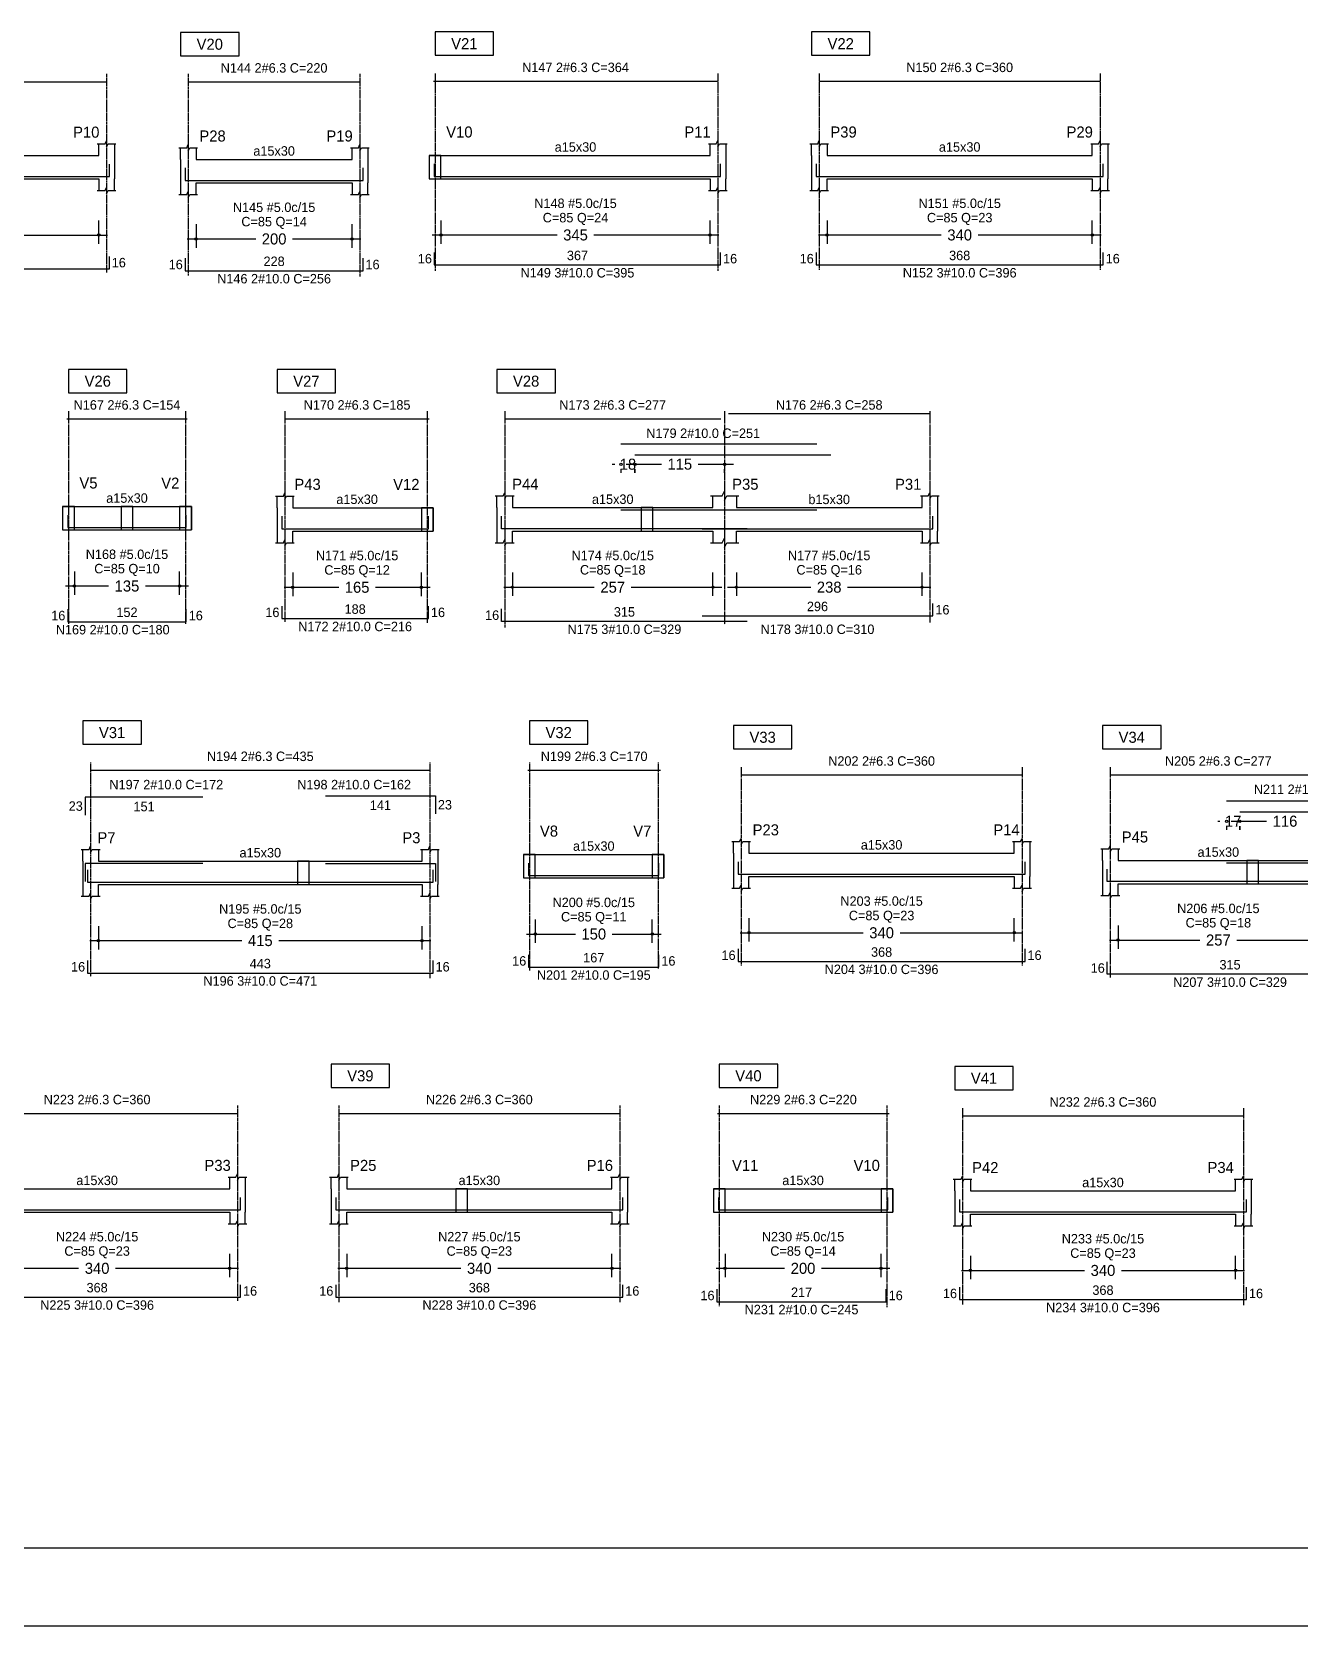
# Model space of a CAD drawing. Extents: x -8959 to 10104, y 7473 to 11928.
# Drawn here: x -7021 to -5395, y 7473 to 9518 of the extents above; entities that cross this region are included whole.
import ezdxf
from ezdxf.enums import TextEntityAlignment as Align

# ---------------------------------------------------------------- set-up
doc = ezdxf.new("R2010")
doc.units = 0
doc.header["$LTSCALE"] = 10
doc.header["$MEASUREMENT"] = 0
doc.linetypes.add('LT0', pattern=[0])
doc.linetypes.add('LT3', pattern=[0.264, 0.12, -0.048, 0.048, -0.048])
for name, color, linetype in [('COT-T', 1, 'LT0'), ('FER-L', 7, 'LT0'), ('FER-T', 2, 'LT0'), ('VIG-L', 7, 'LT0'), ('VIG-T', 8, 'LT0')]:
    doc.layers.add(name, color=color, linetype=linetype)

msp = doc.modelspace()

# ---------------------------------------------------------------- linework, layer by layer
at = {"layer": 'COT-T', "linetype": 'LT3'}
for p, q in [((-6925.5, 9463.9), (-6925.5, 9209.1)), ((-6820.8, 9463.9), (-6820.8, 9205.3)), ((-6600.8, 9463.9), (-6600.8, 9204.1)), ((-6504.4, 9464.6), (-6504.4, 9211.4)), ((-6141.9, 9464.6), (-6141.9, 9211.4)), ((-6011.9, 9464.6), (-6011.9, 9212.6)), ((-5651.9, 9464.6), (-5651.9, 9212.6)), ((-6974.4, 9031.7), (-6974.4, 8758.8)), ((-6824.4, 9031.7), (-6824.4, 8758.8)), ((-6696.9, 9031.7), (-6696.9, 8761.1)), ((-6514.4, 9031.7), (-6514.4, 8760)), ((-6415.2, 9031.7), (-6415.2, 8753.9)), ((-6133.2, 9031.7), (-6133.2, 8757.9)), ((-5870.2, 9031.7), (-5870.2, 8760.6)), ((-6946, 8581.1), (-6946, 8306.5)), ((-6511, 8581.1), (-6511, 8304.4)), ((-6383.5, 8581.1), (-6383.5, 8314.4)), ((-6218.5, 8581.1), (-6218.5, 8316.9)), ((-6112, 8575.1), (-6112, 8320.5)), ((-5752, 8575.1), (-5752, 8320.5)), ((-5638.8, 8575.1), (-5638.8, 8305.3)), ((-6757.7, 8140.9), (-6757.7, 7890.3)), ((-6627.7, 8140.9), (-6627.7, 7889)), ((-6267.7, 8140.9), (-6267.7, 7889)), ((-6140.2, 8140.9), (-6140.2, 7883.8)), ((-5925.2, 8140.9), (-5925.2, 7882.5)), ((-5828.2, 8137.8), (-5828.2, 7886.1)), ((-5468.2, 8137.8), (-5468.2, 7884.6))]:
    msp.add_line(p, q, dxfattribs=at)
at = {"layer": 'COT-T', "linetype": 'LT0'}
for p, q in [((-6935.5, 9246.1), (-6935.5, 9276.1)), ((-6810.8, 9271.1), (-6810.8, 9241.1)), ((-6610.8, 9241.1), (-6610.8, 9271.1)), ((-6496.9, 9276.2), (-6496.9, 9246.2)), ((-6151.9, 9246.2), (-6151.9, 9276.2)), ((-6001.9, 9276.2), (-6001.9, 9246.2)), ((-5661.9, 9246.2), (-5661.9, 9276.2)), ((-7084.4, 9257.3), (-6924.3, 9257.3)), ((-6822.1, 9252.4), (-6734.4, 9252.4)), ((-6687.2, 9252.4), (-6599.5, 9252.4)), ((-6508.1, 9257.5), (-6348, 9257.5)), ((-6300.7, 9257.5), (-6140.6, 9257.5)), ((-6013.1, 9257.5), (-5855.5, 9257.5)), ((-5808.2, 9257.5), (-5650.6, 9257.5)), ((-6277.4, 8963.5), (-6274.1, 8963.5)), ((-6266.2, 8957.3), (-6266.2, 8952.3)), ((-6259.4, 8963.5), (-6214.3, 8963.5)), ((-6248.2, 8952.3), (-6248.2, 8957.3)), ((-6248.2, 8957.3), (-6248.2, 8952.3)), ((-6240.3, 8963.5), (-6236.9, 8963.5)), ((-6167.1, 8963.5), (-6121.9, 8963.5)), ((-6133.2, 8952.3), (-6133.2, 8957.3)), ((-6966.9, 8826.1), (-6966.9, 8796.1)), ((-6831.9, 8796.1), (-6831.9, 8826.1)), ((-6686.9, 8824.4), (-6686.9, 8794.4)), ((-6521.9, 8794.4), (-6521.9, 8824.4)), ((-6405.2, 8824.6), (-6405.2, 8794.6)), ((-6148.2, 8794.6), (-6148.2, 8824.6)), ((-6118.2, 8824.6), (-6118.2, 8794.6)), ((-5880.2, 8794.6), (-5880.2, 8824.6)), ((-6978.1, 8807.3), (-6923, 8807.3)), ((-6875.8, 8807.3), (-6820.6, 8807.3)), ((-6698.1, 8805.7), (-6628, 8805.7)), ((-6580.8, 8805.7), (-6510.6, 8805.7)), ((-6416.4, 8805.8), (-6300.3, 8805.8)), ((-6253.1, 8805.8), (-6136.9, 8805.8)), ((-6129.4, 8805.8), (-6022.8, 8805.8)), ((-5975.6, 8805.8), (-5868.9, 8805.8)), ((-5501, 8505.7), (-5498.2, 8505.7)), ((-5484, 8505.7), (-5438.4, 8505.7)), ((-5464.4, 8505.7), (-5461.5, 8505.7)), ((-5489.8, 8499.5), (-5489.8, 8494.5)), ((-5472.8, 8494.5), (-5472.8, 8499.5)), ((-5472.8, 8499.5), (-5472.8, 8494.5)), ((-6936, 8371.2), (-6936, 8341.2)), ((-6521, 8341.2), (-6521, 8371.2)), ((-6376, 8379.7), (-6376, 8349.7)), ((-6226, 8349.7), (-6226, 8379.7)), ((-6113.3, 8362.6), (-5955.7, 8362.6)), ((-6102, 8381.4), (-6102, 8351.4)), ((-5908.4, 8362.6), (-5750.8, 8362.6)), ((-5762, 8351.4), (-5762, 8381.4)), ((-5628.8, 8372), (-5628.8, 8342)), ((-6947.2, 8352.5), (-6752.1, 8352.5)), ((-6704.8, 8352.5), (-6509.7, 8352.5)), ((-6387.2, 8361), (-6324.6, 8361)), ((-6277.3, 8361), (-6214.7, 8361)), ((-5640, 8353.3), (-5523.9, 8353.3)), ((-5476.7, 8353.3), (-5360.5, 8353.3)), ((-6767.7, 7921), (-6767.7, 7951)), ((-6617.7, 7951), (-6617.7, 7921)), ((-6277.7, 7921), (-6277.7, 7951)), ((-6132.7, 7951), (-6132.7, 7921)), ((-5932.7, 7921), (-5932.7, 7951)), ((-5818.2, 7948.3), (-5818.2, 7918.3)), ((-5478.2, 7918.3), (-5478.2, 7948.3)), ((-7119, 7932.3), (-6961.4, 7932.3)), ((-6914.1, 7932.3), (-6756.5, 7932.3)), ((-6629, 7932.3), (-6471.4, 7932.3)), ((-6424.1, 7932.3), (-6266.5, 7932.3)), ((-6144, 7932.3), (-6056.4, 7932.3)), ((-6009.1, 7932.3), (-5921.5, 7932.3)), ((-5829.4, 7929.6), (-5671.8, 7929.6)), ((-5624.6, 7929.6), (-5466.9, 7929.6))]:
    msp.add_line(p, q, dxfattribs=at)
at = {"layer": 'COT-T'}
for centre in [(-6935.5, 9257.3), (-6810.8, 9252.4), (-6610.8, 9252.4), (-6496.9, 9257.5), (-6151.9, 9257.5), (-6001.9, 9257.5), (-5661.9, 9257.5), (-6266.2, 8963.5), (-6248.2, 8963.5), (-6248.2, 8963.5), (-6133.2, 8963.5), (-6966.9, 8807.3), (-6831.9, 8807.3), (-6686.9, 8805.7), (-6521.9, 8805.7), (-6405.2, 8805.8), (-6148.2, 8805.8), (-6118.2, 8805.8), (-5880.2, 8805.8), (-5489.8, 8505.7), (-5472.8, 8505.7), (-5472.8, 8505.7), (-6376, 8361), (-6226, 8361), (-6102, 8362.6), (-5762, 8362.6), (-6936, 8352.5), (-6521, 8352.5), (-5628.8, 8353.3), (-6767.7, 7932.3), (-6617.7, 7932.3), (-6277.7, 7932.3), (-6132.7, 7932.3), (-5932.7, 7932.3), (-5818.2, 7929.6), (-5478.2, 7929.6)]:
    msp.add_circle(centre, 1.5, dxfattribs=at)
at = {"layer": 'FER-T', "linetype": 'LT0'}
for p, q in [((-7290, 9453.9), (-6926, 9453.9)), ((-6820.8, 9453.9), (-6600.8, 9453.9)), ((-6506.4, 9454.6), (-6142.4, 9454.6)), ((-6011.9, 9454.6), (-5651.9, 9454.6)), ((-6922, 9332.3), (-6922, 9348.3)), ((-6824.8, 9343.4), (-6824.8, 9327.4)), ((-6596.8, 9327.4), (-6596.8, 9343.4)), ((-6505.4, 9348.5), (-6505.4, 9332.5)), ((-6138.4, 9332.5), (-6138.4, 9348.5)), ((-6015.9, 9348.5), (-6015.9, 9332.5)), ((-5647.9, 9332.5), (-5647.9, 9348.5)), ((-7289, 9332.3), (-6922, 9332.3)), ((-6824.8, 9327.4), (-6596.8, 9327.4)), ((-6505.4, 9332.5), (-6138.4, 9332.5)), ((-6015.9, 9332.5), (-5647.9, 9332.5)), ((-6922, 9214), (-6922, 9230)), ((-6824.8, 9227.6), (-6824.8, 9211.6)), ((-6596.8, 9211.6), (-6596.8, 9227.6)), ((-6505.4, 9235.1), (-6505.4, 9219.1)), ((-6138.4, 9219.1), (-6138.4, 9235.1)), ((-6015.9, 9235.1), (-6015.9, 9219.1)), ((-5647.9, 9219.1), (-5647.9, 9235.1)), ((-7289, 9214), (-6922, 9214)), ((-6824.8, 9211.6), (-6596.8, 9211.6)), ((-6505.4, 9219.1), (-6138.4, 9219.1)), ((-6015.9, 9219.1), (-5647.9, 9219.1)), ((-6976.4, 9021.7), (-6822.4, 9021.7)), ((-6696.9, 9021.7), (-6511.9, 9021.7)), ((-6415.2, 9021.7), (-6138.2, 9021.7)), ((-6128.2, 9028.7), (-5870.2, 9028.7)), ((-6266.2, 8989.5), (-6015.2, 8989.5)), ((-6248.2, 8975.5), (-5997.2, 8975.5)), ((-6975.4, 8898.3), (-6975.4, 8882.3)), ((-6823.4, 8882.3), (-6823.4, 8898.3)), ((-6700.9, 8896.7), (-6700.9, 8880.7)), ((-6512.9, 8880.7), (-6512.9, 8896.7)), ((-6419.2, 8880.8), (-6419.2, 8896.8)), ((-6266.2, 8904.8), (-6015.2, 8904.8)), ((-5866.2, 8880.8), (-5866.2, 8896.8)), ((-6975.4, 8882.3), (-6823.4, 8882.3)), ((-6700.9, 8880.7), (-6512.9, 8880.7)), ((-6104.2, 8880.8), (-6419.2, 8880.8)), ((-6162.2, 8880.8), (-5866.2, 8880.8)), ((-6975.4, 8777.4), (-6975.4, 8761.4)), ((-6823.4, 8761.4), (-6823.4, 8777.4)), ((-6700.9, 8781.5), (-6700.9, 8765.5)), ((-6512.9, 8765.5), (-6512.9, 8781.5)), ((-6419.2, 8761.9), (-6419.2, 8777.9)), ((-5866.2, 8768.9), (-5866.2, 8784.9)), ((-6975.4, 8761.4), (-6823.4, 8761.4)), ((-6700.9, 8765.5), (-6512.9, 8765.5)), ((-6104.2, 8761.9), (-6419.2, 8761.9)), ((-6162.2, 8768.9), (-5866.2, 8768.9)), ((-6946, 8571.1), (-6511, 8571.1)), ((-6385.5, 8571.1), (-6215.5, 8571.1)), ((-6112, 8565.1), (-5752, 8565.1)), ((-5638.8, 8565.1), (-5361.8, 8565.1)), ((-6802, 8536.6), (-6953, 8536.6)), ((-6953, 8536.6), (-6953, 8513.6)), ((-6645, 8538.3), (-6504, 8538.3)), ((-6504, 8538.3), (-6504, 8515.3)), ((-5489.8, 8531.7), (-5237.8, 8531.7)), ((-5472.8, 8517.7), (-5220.8, 8517.7)), ((-6802, 8451.5), (-6953, 8451.5)), ((-6953, 8451.5), (-6953, 8428.5)), ((-6645, 8451.5), (-6504, 8451.5)), ((-6504, 8451.5), (-6504, 8428.5)), ((-6384.5, 8452), (-6384.5, 8436)), ((-6217.5, 8436), (-6217.5, 8452)), ((-6116, 8453.6), (-6116, 8437.6)), ((-5748, 8437.6), (-5748, 8453.6)), ((-5642.8, 8428.3), (-5642.8, 8444.3)), ((-5489.8, 8452.3), (-5237.8, 8452.3)), ((-6950, 8443.5), (-6950, 8427.5)), ((-6950, 8427.5), (-6507, 8427.5)), ((-6507, 8427.5), (-6507, 8443.5)), ((-6384.5, 8436), (-6217.5, 8436)), ((-6116, 8437.6), (-5748, 8437.6)), ((-5327.8, 8428.3), (-5642.8, 8428.3)), ((-6116, 8341.8), (-6116, 8325.8)), ((-5748, 8325.8), (-5748, 8341.8)), ((-6950, 8327), (-6950, 8311)), ((-6507, 8311), (-6507, 8327)), ((-6384.5, 8334.5), (-6384.5, 8318.5)), ((-6217.5, 8318.5), (-6217.5, 8334.5)), ((-6116, 8325.8), (-5748, 8325.8)), ((-5642.8, 8309.4), (-5642.8, 8325.4)), ((-6950, 8311), (-6507, 8311)), ((-6384.5, 8318.5), (-6217.5, 8318.5)), ((-5327.8, 8309.4), (-5642.8, 8309.4)), ((-7117.7, 8130.9), (-6757.7, 8130.9)), ((-6627.7, 8130.9), (-6267.7, 8130.9)), ((-6142.2, 8130.9), (-5922.2, 8130.9)), ((-5828.2, 8127.8), (-5468.2, 8127.8)), ((-6753.7, 8007.3), (-6753.7, 8023.3)), ((-6631.7, 8023.3), (-6631.7, 8007.3)), ((-6263.7, 8007.3), (-6263.7, 8023.3)), ((-6141.2, 8023.3), (-6141.2, 8007.3)), ((-5924.2, 8007.3), (-5924.2, 8023.3)), ((-5832.2, 8020.6), (-5832.2, 8004.6)), ((-5464.2, 8004.6), (-5464.2, 8020.6)), ((-7121.7, 8007.3), (-6753.7, 8007.3)), ((-6631.7, 8007.3), (-6263.7, 8007.3)), ((-6141.2, 8007.3), (-5924.2, 8007.3)), ((-5832.2, 8004.6), (-5464.2, 8004.6)), ((-7121.7, 7895.3), (-6753.7, 7895.3)), ((-6753.7, 7895.3), (-6753.7, 7911.3)), ((-6631.7, 7911.3), (-6631.7, 7895.3)), ((-6631.7, 7895.3), (-6263.7, 7895.3)), ((-6263.7, 7895.3), (-6263.7, 7911.3)), ((-6143.1, 7905.5), (-6143.1, 7889.5)), ((-5926.1, 7889.5), (-5926.1, 7905.5)), ((-5832.2, 7908.1), (-5832.2, 7892.1)), ((-5832.2, 7892.1), (-5464.2, 7892.1)), ((-5464.2, 7892.1), (-5464.2, 7908.1)), ((-6143.1, 7889.5), (-5926.1, 7889.5))]:
    msp.add_line(p, q, dxfattribs=at)
at = {"layer": 'VIG-T', "linetype": 'LT0'}
for p, q in [((-6755.8, 9517.1), (-6830.8, 9517.1)), ((-6830.8, 9517.1), (-6830.8, 9487.1)), ((-6755.8, 9487.1), (-6755.8, 9517.1)), ((-6429.4, 9517.9), (-6504.4, 9517.9)), ((-6504.4, 9517.9), (-6504.4, 9487.9)), ((-6429.4, 9487.9), (-6429.4, 9517.9)), ((-5946.9, 9517.9), (-6021.9, 9517.9)), ((-6021.9, 9517.9), (-6021.9, 9487.9)), ((-5946.9, 9487.9), (-5946.9, 9517.9)), ((-6830.8, 9487.1), (-6755.8, 9487.1)), ((-6504.4, 9487.9), (-6429.4, 9487.9)), ((-6021.9, 9487.9), (-5946.9, 9487.9)), ((-6937.5, 9374.3), (-6927.5, 9374.3)), ((-6935.5, 9359.3), (-6935.5, 9374.3)), ((-6927.5, 9374.3), (-6925.5, 9378.3)), ((-6925.5, 9378.3), (-6925.5, 9370.3)), ((-6925.5, 9370.3), (-6923.5, 9374.3)), ((-6923.5, 9374.3), (-6913.5, 9374.3)), ((-6915.5, 9374.3), (-6915.5, 9359.3)), ((-6832.8, 9369.4), (-6822.8, 9369.4)), ((-6830.8, 9354.4), (-6830.8, 9369.4)), ((-6822.8, 9369.4), (-6820.8, 9373.4)), ((-6820.8, 9373.4), (-6820.8, 9365.4)), ((-6820.8, 9365.4), (-6818.8, 9369.4)), ((-6818.8, 9369.4), (-6808.8, 9369.4)), ((-6810.8, 9369.4), (-6810.8, 9354.4)), ((-6612.8, 9369.4), (-6602.8, 9369.4)), ((-6610.8, 9354.4), (-6610.8, 9369.4)), ((-6602.8, 9369.4), (-6600.8, 9373.4)), ((-6600.8, 9373.4), (-6600.8, 9365.4)), ((-6600.8, 9365.4), (-6598.8, 9369.4)), ((-6598.8, 9369.4), (-6588.8, 9369.4)), ((-6590.8, 9369.4), (-6590.8, 9354.4)), ((-6153.9, 9374.5), (-6143.9, 9374.5)), ((-6151.9, 9359.5), (-6151.9, 9374.5)), ((-6143.9, 9374.5), (-6141.9, 9378.5)), ((-6141.9, 9378.5), (-6141.9, 9370.5)), ((-6141.9, 9370.5), (-6139.9, 9374.5)), ((-6139.9, 9374.5), (-6129.9, 9374.5)), ((-6131.9, 9374.5), (-6131.9, 9359.5)), ((-6023.9, 9374.5), (-6013.9, 9374.5)), ((-6021.9, 9359.5), (-6021.9, 9374.5)), ((-6013.9, 9374.5), (-6011.9, 9378.5)), ((-6011.9, 9378.5), (-6011.9, 9370.5)), ((-6011.9, 9370.5), (-6009.9, 9374.5)), ((-6009.9, 9374.5), (-5999.9, 9374.5)), ((-6001.9, 9374.5), (-6001.9, 9359.5)), ((-5663.9, 9374.5), (-5653.9, 9374.5)), ((-5661.9, 9359.5), (-5661.9, 9374.5)), ((-5653.9, 9374.5), (-5651.9, 9378.5)), ((-5651.9, 9378.5), (-5651.9, 9370.5)), ((-5651.9, 9370.5), (-5649.9, 9374.5)), ((-5649.9, 9374.5), (-5639.9, 9374.5)), ((-5641.9, 9374.5), (-5641.9, 9359.5)), ((-7280.5, 9359.3), (-6935.5, 9359.3)), ((-6915.5, 9359.3), (-6915.5, 9329.3)), ((-6830.8, 9354.4), (-6830.8, 9324.4)), ((-6810.8, 9354.4), (-6610.8, 9354.4)), ((-6590.8, 9354.4), (-6590.8, 9324.4)), ((-6511.9, 9359.5), (-6496.9, 9359.5)), ((-6511.9, 9359.5), (-6511.9, 9329.5)), ((-6496.9, 9359.5), (-6511.9, 9359.5)), ((-6511.9, 9359.5), (-6511.9, 9329.5)), ((-6496.9, 9359.5), (-6151.9, 9359.5)), ((-6496.9, 9329.5), (-6496.9, 9359.5)), ((-6131.9, 9359.5), (-6131.9, 9329.5)), ((-6021.9, 9359.5), (-6021.9, 9329.5)), ((-6001.9, 9359.5), (-5661.9, 9359.5)), ((-5641.9, 9359.5), (-5641.9, 9329.5)), ((-7280.5, 9329.3), (-6935.5, 9329.3)), ((-6935.5, 9329.3), (-6935.5, 9314.3)), ((-6915.5, 9314.3), (-6915.5, 9329.3)), ((-6830.8, 9324.4), (-6830.8, 9309.4)), ((-6810.8, 9324.4), (-6610.8, 9324.4)), ((-6810.8, 9309.4), (-6810.8, 9324.4)), ((-6610.8, 9324.4), (-6610.8, 9309.4)), ((-6590.8, 9309.4), (-6590.8, 9324.4)), ((-6511.9, 9329.5), (-6496.9, 9329.5)), ((-6511.9, 9329.5), (-6496.9, 9329.5)), ((-6496.9, 9329.5), (-6151.9, 9329.5)), ((-6151.9, 9329.5), (-6151.9, 9314.5)), ((-6131.9, 9314.5), (-6131.9, 9329.5)), ((-6021.9, 9329.5), (-6021.9, 9314.5)), ((-6001.9, 9329.5), (-5661.9, 9329.5)), ((-6001.9, 9314.5), (-6001.9, 9329.5)), ((-5661.9, 9329.5), (-5661.9, 9314.5)), ((-5641.9, 9314.5), (-5641.9, 9329.5)), ((-6937.5, 9314.3), (-6927.5, 9314.3)), ((-6927.5, 9314.3), (-6925.5, 9318.3)), ((-6925.5, 9318.3), (-6925.5, 9310.3)), ((-6925.5, 9310.3), (-6923.5, 9314.3)), ((-6923.5, 9314.3), (-6913.5, 9314.3)), ((-6832.8, 9309.4), (-6822.8, 9309.4)), ((-6822.8, 9309.4), (-6820.8, 9313.4)), ((-6820.8, 9313.4), (-6820.8, 9305.4)), ((-6820.8, 9305.4), (-6818.8, 9309.4)), ((-6818.8, 9309.4), (-6808.8, 9309.4)), ((-6612.8, 9309.4), (-6602.8, 9309.4)), ((-6602.8, 9309.4), (-6600.8, 9313.4)), ((-6600.8, 9313.4), (-6600.8, 9305.4)), ((-6600.8, 9305.4), (-6598.8, 9309.4)), ((-6598.8, 9309.4), (-6588.8, 9309.4)), ((-6153.9, 9314.5), (-6143.9, 9314.5)), ((-6143.9, 9314.5), (-6141.9, 9318.5)), ((-6141.9, 9318.5), (-6141.9, 9310.5)), ((-6141.9, 9310.5), (-6139.9, 9314.5)), ((-6139.9, 9314.5), (-6129.9, 9314.5)), ((-6023.9, 9314.5), (-6013.9, 9314.5)), ((-6013.9, 9314.5), (-6011.9, 9318.5)), ((-6011.9, 9318.5), (-6011.9, 9310.5)), ((-6011.9, 9310.5), (-6009.9, 9314.5)), ((-6009.9, 9314.5), (-5999.9, 9314.5)), ((-5663.9, 9314.5), (-5653.9, 9314.5)), ((-5653.9, 9314.5), (-5651.9, 9318.5)), ((-5651.9, 9318.5), (-5651.9, 9310.5)), ((-5651.9, 9310.5), (-5649.9, 9314.5)), ((-5649.9, 9314.5), (-5639.9, 9314.5)), ((-6899.4, 9085), (-6974.4, 9085)), ((-6974.4, 9085), (-6974.4, 9055)), ((-6899.4, 9055), (-6899.4, 9085)), ((-6631.9, 9085), (-6706.9, 9085)), ((-6706.9, 9085), (-6706.9, 9055)), ((-6631.9, 9055), (-6631.9, 9085)), ((-6350.2, 9085), (-6425.2, 9085)), ((-6425.2, 9085), (-6425.2, 9055)), ((-6350.2, 9055), (-6350.2, 9085)), ((-6974.4, 9055), (-6899.4, 9055)), ((-6706.9, 9055), (-6631.9, 9055)), ((-6425.2, 9055), (-6350.2, 9055)), ((-6708.9, 8922.7), (-6698.9, 8922.7)), ((-6706.9, 8907.7), (-6706.9, 8922.7)), ((-6698.9, 8922.7), (-6696.9, 8926.7)), ((-6696.9, 8926.7), (-6696.9, 8918.7)), ((-6696.9, 8918.7), (-6694.9, 8922.7)), ((-6694.9, 8922.7), (-6684.9, 8922.7)), ((-6686.9, 8922.7), (-6686.9, 8907.7)), ((-6427.2, 8922.8), (-6417.2, 8922.8)), ((-6425.2, 8907.8), (-6425.2, 8922.8)), ((-6417.2, 8922.8), (-6415.2, 8926.8)), ((-6415.2, 8926.8), (-6415.2, 8918.8)), ((-6415.2, 8918.8), (-6413.2, 8922.8)), ((-6413.2, 8922.8), (-6403.2, 8922.8)), ((-6405.2, 8922.8), (-6405.2, 8907.8)), ((-6151.2, 8922.8), (-6136.2, 8922.8)), ((-6148.2, 8907.8), (-6148.2, 8922.8)), ((-6136.2, 8922.8), (-6133.2, 8928.8)), ((-6133.2, 8928.8), (-6133.2, 8916.8)), ((-6133.2, 8916.8), (-6130.2, 8922.8)), ((-6130.2, 8922.8), (-6115.2, 8922.8)), ((-6118.2, 8922.8), (-6118.2, 8907.8)), ((-5882.2, 8922.8), (-5872.2, 8922.8)), ((-5880.2, 8907.8), (-5880.2, 8922.8)), ((-5872.2, 8922.8), (-5870.2, 8926.8)), ((-5870.2, 8926.8), (-5870.2, 8918.8)), ((-5870.2, 8918.8), (-5868.2, 8922.8)), ((-5868.2, 8922.8), (-5858.2, 8922.8)), ((-5860.2, 8922.8), (-5860.2, 8907.8)), ((-6981.9, 8909.3), (-6966.9, 8909.3)), ((-6981.9, 8909.3), (-6981.9, 8879.3)), ((-6966.9, 8909.3), (-6981.9, 8909.3)), ((-6981.9, 8909.3), (-6981.9, 8879.3)), ((-6966.9, 8909.3), (-6906.9, 8909.3)), ((-6966.9, 8879.3), (-6966.9, 8909.3)), ((-6906.9, 8909.3), (-6891.9, 8909.3)), ((-6891.9, 8909.3), (-6906.9, 8909.3)), ((-6906.9, 8909.3), (-6906.9, 8879.3)), ((-6891.9, 8909.3), (-6831.9, 8909.3)), ((-6891.9, 8879.3), (-6891.9, 8909.3)), ((-6831.9, 8909.3), (-6816.9, 8909.3)), ((-6816.9, 8909.3), (-6831.9, 8909.3)), ((-6831.9, 8909.3), (-6831.9, 8879.3)), ((-6816.9, 8909.3), (-6816.9, 8879.3)), ((-6816.9, 8879.3), (-6816.9, 8909.3)), ((-6706.9, 8907.7), (-6706.9, 8877.7)), ((-6686.9, 8907.7), (-6521.9, 8907.7)), ((-6521.9, 8907.7), (-6506.9, 8907.7)), ((-6506.9, 8907.7), (-6521.9, 8907.7)), ((-6521.9, 8907.7), (-6521.9, 8877.7)), ((-6506.9, 8907.7), (-6506.9, 8877.7)), ((-6506.9, 8877.7), (-6506.9, 8907.7)), ((-6425.2, 8907.8), (-6425.2, 8877.8)), ((-6405.2, 8907.8), (-6240.2, 8907.8)), ((-6240.2, 8907.8), (-6225.2, 8907.8)), ((-6225.2, 8907.8), (-6240.2, 8907.8)), ((-6240.2, 8907.8), (-6240.2, 8877.8)), ((-6225.2, 8907.8), (-6148.2, 8907.8)), ((-6225.2, 8877.8), (-6225.2, 8907.8)), ((-6118.2, 8907.8), (-5880.2, 8907.8)), ((-5860.2, 8907.8), (-5860.2, 8877.8)), ((-6981.9, 8879.3), (-6966.9, 8879.3)), ((-6981.9, 8879.3), (-6966.9, 8879.3)), ((-6966.9, 8879.3), (-6906.9, 8879.3)), ((-6906.9, 8879.3), (-6891.9, 8879.3)), ((-6906.9, 8879.3), (-6891.9, 8879.3)), ((-6891.9, 8879.3), (-6831.9, 8879.3)), ((-6831.9, 8879.3), (-6816.9, 8879.3)), ((-6831.9, 8879.3), (-6816.9, 8879.3)), ((-6706.9, 8877.7), (-6706.9, 8862.7)), ((-6686.9, 8877.7), (-6521.9, 8877.7)), ((-6686.9, 8862.7), (-6686.9, 8877.7)), ((-6521.9, 8877.7), (-6506.9, 8877.7)), ((-6521.9, 8877.7), (-6506.9, 8877.7)), ((-6425.2, 8877.8), (-6425.2, 8862.8)), ((-6405.2, 8877.8), (-6240.2, 8877.8)), ((-6405.2, 8862.8), (-6405.2, 8877.8)), ((-6240.2, 8877.8), (-6225.2, 8877.8)), ((-6240.2, 8877.8), (-6225.2, 8877.8)), ((-6225.2, 8877.8), (-6148.2, 8877.8)), ((-6148.2, 8877.8), (-6148.2, 8862.8)), ((-6118.2, 8877.8), (-5880.2, 8877.8)), ((-6118.2, 8862.8), (-6118.2, 8877.8)), ((-5880.2, 8877.8), (-5880.2, 8862.8)), ((-5860.2, 8862.8), (-5860.2, 8877.8)), ((-6708.9, 8862.7), (-6698.9, 8862.7)), ((-6698.9, 8862.7), (-6696.9, 8866.7)), ((-6696.9, 8866.7), (-6696.9, 8858.7)), ((-6696.9, 8858.7), (-6694.9, 8862.7)), ((-6694.9, 8862.7), (-6684.9, 8862.7)), ((-6427.2, 8862.8), (-6417.2, 8862.8)), ((-6417.2, 8862.8), (-6415.2, 8866.8)), ((-6415.2, 8866.8), (-6415.2, 8858.8)), ((-6415.2, 8858.8), (-6413.2, 8862.8)), ((-6413.2, 8862.8), (-6403.2, 8862.8)), ((-6151.2, 8862.8), (-6136.2, 8862.8)), ((-6136.2, 8862.8), (-6133.2, 8868.8)), ((-6133.2, 8868.8), (-6133.2, 8856.8)), ((-6133.2, 8856.8), (-6130.2, 8862.8)), ((-6130.2, 8862.8), (-6115.2, 8862.8)), ((-5882.2, 8862.8), (-5872.2, 8862.8)), ((-5872.2, 8862.8), (-5870.2, 8866.8)), ((-5870.2, 8866.8), (-5870.2, 8858.8)), ((-5870.2, 8858.8), (-5868.2, 8862.8)), ((-5868.2, 8862.8), (-5858.2, 8862.8)), ((-6881, 8634.3), (-6956, 8634.3)), ((-6956, 8634.3), (-6956, 8604.3)), ((-6881, 8604.3), (-6881, 8634.3)), ((-6308.5, 8634.3), (-6383.5, 8634.3)), ((-6383.5, 8634.3), (-6383.5, 8604.3)), ((-6308.5, 8604.3), (-6308.5, 8634.3)), ((-6047, 8628.3), (-6122, 8628.3)), ((-6122, 8628.3), (-6122, 8598.3)), ((-6047, 8598.3), (-6047, 8628.3)), ((-5573.8, 8628.3), (-5648.8, 8628.3)), ((-5648.8, 8628.3), (-5648.8, 8598.3)), ((-5573.8, 8598.3), (-5573.8, 8628.3)), ((-6956, 8604.3), (-6881, 8604.3)), ((-6383.5, 8604.3), (-6308.5, 8604.3)), ((-6122, 8598.3), (-6047, 8598.3)), ((-5648.8, 8598.3), (-5573.8, 8598.3)), ((-6958, 8469.5), (-6948, 8469.5)), ((-6956, 8454.5), (-6956, 8469.5)), ((-6948, 8469.5), (-6946, 8473.5)), ((-6946, 8473.5), (-6946, 8465.5)), ((-6946, 8465.5), (-6944, 8469.5)), ((-6944, 8469.5), (-6934, 8469.5)), ((-6936, 8469.5), (-6936, 8454.5)), ((-6523, 8469.5), (-6513, 8469.5)), ((-6521, 8454.5), (-6521, 8469.5)), ((-6513, 8469.5), (-6511, 8473.5)), ((-6511, 8473.5), (-6511, 8465.5)), ((-6511, 8465.5), (-6509, 8469.5)), ((-6509, 8469.5), (-6499, 8469.5)), ((-6501, 8469.5), (-6501, 8454.5)), ((-6124, 8479.6), (-6114, 8479.6)), ((-6122, 8464.6), (-6122, 8479.6)), ((-6122, 8464.6), (-6122, 8434.6)), ((-6114, 8479.6), (-6112, 8483.6)), ((-6112, 8483.6), (-6112, 8475.6)), ((-6112, 8475.6), (-6110, 8479.6)), ((-6110, 8479.6), (-6100, 8479.6)), ((-6102, 8479.6), (-6102, 8464.6)), ((-6102, 8464.6), (-5762, 8464.6)), ((-5764, 8479.6), (-5754, 8479.6)), ((-5762, 8464.6), (-5762, 8479.6)), ((-5754, 8479.6), (-5752, 8483.6)), ((-5752, 8483.6), (-5752, 8475.6)), ((-5752, 8475.6), (-5750, 8479.6)), ((-5750, 8479.6), (-5740, 8479.6)), ((-5742, 8479.6), (-5742, 8464.6)), ((-5742, 8464.6), (-5742, 8434.6)), ((-5650.8, 8470.3), (-5640.8, 8470.3)), ((-5648.8, 8455.3), (-5648.8, 8470.3)), ((-5640.8, 8470.3), (-5638.8, 8474.3)), ((-5638.8, 8474.3), (-5638.8, 8466.3)), ((-5638.8, 8466.3), (-5636.8, 8470.3)), ((-5636.8, 8470.3), (-5626.8, 8470.3)), ((-5628.8, 8470.3), (-5628.8, 8455.3)), ((-6956, 8454.5), (-6956, 8424.5)), ((-6936, 8454.5), (-6681, 8454.5)), ((-6681, 8454.5), (-6666, 8454.5)), ((-6666, 8454.5), (-6681, 8454.5)), ((-6681, 8454.5), (-6681, 8424.5)), ((-6666, 8454.5), (-6521, 8454.5)), ((-6666, 8424.5), (-6666, 8454.5)), ((-6501, 8454.5), (-6501, 8424.5)), ((-6391, 8463), (-6376, 8463)), ((-6391, 8463), (-6391, 8433)), ((-6376, 8463), (-6391, 8463)), ((-6391, 8463), (-6391, 8433)), ((-6376, 8463), (-6226, 8463)), ((-6376, 8433), (-6376, 8463)), ((-6226, 8463), (-6211, 8463)), ((-6211, 8463), (-6226, 8463)), ((-6226, 8463), (-6226, 8433)), ((-6211, 8463), (-6211, 8433)), ((-6211, 8433), (-6211, 8463)), ((-5648.8, 8455.3), (-5648.8, 8425.3)), ((-5628.8, 8455.3), (-5463.8, 8455.3)), ((-5463.8, 8455.3), (-5448.8, 8455.3)), ((-5448.8, 8455.3), (-5463.8, 8455.3)), ((-5463.8, 8455.3), (-5463.8, 8425.3)), ((-5448.8, 8455.3), (-5371.8, 8455.3)), ((-5448.8, 8425.3), (-5448.8, 8455.3)), ((-6956, 8424.5), (-6956, 8409.5)), ((-6936, 8424.5), (-6681, 8424.5)), ((-6936, 8409.5), (-6936, 8424.5)), ((-6681, 8424.5), (-6666, 8424.5)), ((-6681, 8424.5), (-6666, 8424.5)), ((-6666, 8424.5), (-6521, 8424.5)), ((-6521, 8424.5), (-6521, 8409.5)), ((-6501, 8409.5), (-6501, 8424.5)), ((-6391, 8433), (-6376, 8433)), ((-6391, 8433), (-6376, 8433)), ((-6376, 8433), (-6226, 8433)), ((-6226, 8433), (-6211, 8433)), ((-6226, 8433), (-6211, 8433)), ((-6122, 8434.6), (-6122, 8419.6)), ((-6114, 8419.6), (-6112, 8423.6)), ((-6112, 8423.6), (-6112, 8415.6)), ((-6102, 8434.6), (-5762, 8434.6)), ((-6102, 8419.6), (-6102, 8434.6)), ((-5762, 8434.6), (-5762, 8419.6)), ((-5754, 8419.6), (-5752, 8423.6)), ((-5752, 8423.6), (-5752, 8415.6)), ((-5742, 8419.6), (-5742, 8434.6)), ((-5648.8, 8425.3), (-5648.8, 8410.3)), ((-5628.8, 8425.3), (-5463.8, 8425.3)), ((-5628.8, 8410.3), (-5628.8, 8425.3)), ((-5463.8, 8425.3), (-5448.8, 8425.3)), ((-5463.8, 8425.3), (-5448.8, 8425.3)), ((-5448.8, 8425.3), (-5371.8, 8425.3)), ((-6958, 8409.5), (-6948, 8409.5)), ((-6948, 8409.5), (-6946, 8413.5)), ((-6946, 8413.5), (-6946, 8405.5)), ((-6946, 8405.5), (-6944, 8409.5)), ((-6944, 8409.5), (-6934, 8409.5)), ((-6523, 8409.5), (-6513, 8409.5)), ((-6513, 8409.5), (-6511, 8413.5)), ((-6511, 8413.5), (-6511, 8405.5)), ((-6511, 8405.5), (-6509, 8409.5)), ((-6509, 8409.5), (-6499, 8409.5)), ((-6124, 8419.6), (-6114, 8419.6)), ((-6112, 8415.6), (-6110, 8419.6)), ((-6110, 8419.6), (-6100, 8419.6)), ((-5764, 8419.6), (-5754, 8419.6)), ((-5752, 8415.6), (-5750, 8419.6)), ((-5750, 8419.6), (-5740, 8419.6)), ((-5650.8, 8410.3), (-5640.8, 8410.3)), ((-5640.8, 8410.3), (-5638.8, 8414.3)), ((-5638.8, 8414.3), (-5638.8, 8406.3)), ((-5638.8, 8406.3), (-5636.8, 8410.3)), ((-5636.8, 8410.3), (-5626.8, 8410.3)), ((-6562.7, 8194.2), (-6637.7, 8194.2)), ((-6637.7, 8194.2), (-6637.7, 8164.2)), ((-6562.7, 8164.2), (-6562.7, 8194.2)), ((-6065.2, 8194.2), (-6140.2, 8194.2)), ((-6140.2, 8194.2), (-6140.2, 8164.2)), ((-6065.2, 8164.2), (-6065.2, 8194.2)), ((-5763.2, 8191.1), (-5838.2, 8191.1)), ((-5838.2, 8191.1), (-5838.2, 8161.1)), ((-5763.2, 8161.1), (-5763.2, 8191.1)), ((-6637.7, 8164.2), (-6562.7, 8164.2)), ((-6140.2, 8164.2), (-6065.2, 8164.2)), ((-5838.2, 8161.1), (-5763.2, 8161.1)), ((-6769.7, 8049.3), (-6759.7, 8049.3)), ((-6767.7, 8034.3), (-6767.7, 8049.3)), ((-6759.7, 8049.3), (-6757.7, 8053.3)), ((-6757.7, 8053.3), (-6757.7, 8045.3)), ((-6757.7, 8045.3), (-6755.7, 8049.3)), ((-6755.7, 8049.3), (-6745.7, 8049.3)), ((-6747.7, 8049.3), (-6747.7, 8034.3)), ((-6639.7, 8049.3), (-6629.7, 8049.3)), ((-6637.7, 8034.3), (-6637.7, 8049.3)), ((-6629.7, 8049.3), (-6627.7, 8053.3)), ((-6627.7, 8053.3), (-6627.7, 8045.3)), ((-6627.7, 8045.3), (-6625.7, 8049.3)), ((-6625.7, 8049.3), (-6615.7, 8049.3)), ((-6617.7, 8049.3), (-6617.7, 8034.3)), ((-6279.7, 8049.3), (-6269.7, 8049.3)), ((-6277.7, 8034.3), (-6277.7, 8049.3)), ((-6269.7, 8049.3), (-6267.7, 8053.3)), ((-6267.7, 8053.3), (-6267.7, 8045.3)), ((-6267.7, 8045.3), (-6265.7, 8049.3)), ((-6265.7, 8049.3), (-6255.7, 8049.3)), ((-6257.7, 8049.3), (-6257.7, 8034.3)), ((-5840.2, 8046.6), (-5830.2, 8046.6)), ((-5838.2, 8031.6), (-5838.2, 8046.6)), ((-5830.2, 8046.6), (-5828.2, 8050.6)), ((-5828.2, 8050.6), (-5828.2, 8042.6)), ((-5828.2, 8042.6), (-5826.2, 8046.6)), ((-5826.2, 8046.6), (-5816.2, 8046.6)), ((-5818.2, 8046.6), (-5818.2, 8031.6)), ((-5480.2, 8046.6), (-5470.2, 8046.6)), ((-5478.2, 8031.6), (-5478.2, 8046.6)), ((-5470.2, 8046.6), (-5468.2, 8050.6)), ((-5468.2, 8050.6), (-5468.2, 8042.6)), ((-5468.2, 8042.6), (-5466.2, 8046.6)), ((-5466.2, 8046.6), (-5456.2, 8046.6)), ((-5458.2, 8046.6), (-5458.2, 8031.6)), ((-7107.7, 8034.3), (-6767.7, 8034.3)), ((-6747.7, 8034.3), (-6747.7, 8004.3)), ((-6637.7, 8034.3), (-6637.7, 8004.3)), ((-6617.7, 8034.3), (-6477.7, 8034.3)), ((-6477.7, 8034.3), (-6462.7, 8034.3)), ((-6462.7, 8034.3), (-6477.7, 8034.3)), ((-6477.7, 8034.3), (-6477.7, 8004.3)), ((-6462.7, 8034.3), (-6277.7, 8034.3)), ((-6462.7, 8004.3), (-6462.7, 8034.3)), ((-6257.7, 8034.3), (-6257.7, 8004.3)), ((-6147.7, 8034.3), (-6132.7, 8034.3)), ((-6147.7, 8034.3), (-6147.7, 8004.3)), ((-6132.7, 8034.3), (-6147.7, 8034.3)), ((-6147.7, 8034.3), (-6147.7, 8004.3)), ((-6132.7, 8034.3), (-5932.7, 8034.3)), ((-6132.7, 8004.3), (-6132.7, 8034.3)), ((-5932.7, 8034.3), (-5917.7, 8034.3)), ((-5917.7, 8034.3), (-5932.7, 8034.3)), ((-5932.7, 8034.3), (-5932.7, 8004.3)), ((-5917.7, 8034.3), (-5917.7, 8004.3)), ((-5917.7, 8004.3), (-5917.7, 8034.3)), ((-5838.2, 8031.6), (-5838.2, 8001.6)), ((-5818.2, 8031.6), (-5478.2, 8031.6)), ((-5458.2, 8031.6), (-5458.2, 8001.6)), ((-7107.7, 8004.3), (-6767.7, 8004.3)), ((-6767.7, 8004.3), (-6767.7, 7989.3)), ((-6747.7, 7989.3), (-6747.7, 8004.3)), ((-6637.7, 8004.3), (-6637.7, 7989.3)), ((-6617.7, 8004.3), (-6477.7, 8004.3)), ((-6617.7, 7989.3), (-6617.7, 8004.3)), ((-6477.7, 8004.3), (-6462.7, 8004.3)), ((-6477.7, 8004.3), (-6462.7, 8004.3)), ((-6462.7, 8004.3), (-6277.7, 8004.3)), ((-6277.7, 8004.3), (-6277.7, 7989.3)), ((-6257.7, 7989.3), (-6257.7, 8004.3)), ((-6147.7, 8004.3), (-6132.7, 8004.3)), ((-6147.7, 8004.3), (-6132.7, 8004.3)), ((-6132.7, 8004.3), (-5932.7, 8004.3)), ((-5932.7, 8004.3), (-5917.7, 8004.3)), ((-5932.7, 8004.3), (-5917.7, 8004.3)), ((-5838.2, 8001.6), (-5838.2, 7986.6)), ((-5818.2, 8001.6), (-5478.2, 8001.6)), ((-5818.2, 7986.6), (-5818.2, 8001.6)), ((-5478.2, 8001.6), (-5478.2, 7986.6)), ((-5458.2, 7986.6), (-5458.2, 8001.6)), ((-6769.7, 7989.3), (-6759.7, 7989.3)), ((-6759.7, 7989.3), (-6757.7, 7993.3)), ((-6757.7, 7993.3), (-6757.7, 7985.3)), ((-6757.7, 7985.3), (-6755.7, 7989.3)), ((-6755.7, 7989.3), (-6745.7, 7989.3)), ((-6639.7, 7989.3), (-6629.7, 7989.3)), ((-6629.7, 7989.3), (-6627.7, 7993.3)), ((-6627.7, 7993.3), (-6627.7, 7985.3)), ((-6627.7, 7985.3), (-6625.7, 7989.3)), ((-6625.7, 7989.3), (-6615.7, 7989.3)), ((-6279.7, 7989.3), (-6269.7, 7989.3)), ((-6269.7, 7989.3), (-6267.7, 7993.3)), ((-6267.7, 7993.3), (-6267.7, 7985.3)), ((-6267.7, 7985.3), (-6265.7, 7989.3)), ((-6265.7, 7989.3), (-6255.7, 7989.3)), ((-5840.2, 7986.6), (-5830.2, 7986.6)), ((-5830.2, 7986.6), (-5828.2, 7990.6)), ((-5828.2, 7990.6), (-5828.2, 7982.6)), ((-5828.2, 7982.6), (-5826.2, 7986.6)), ((-5826.2, 7986.6), (-5816.2, 7986.6)), ((-5480.2, 7986.6), (-5470.2, 7986.6)), ((-5470.2, 7986.6), (-5468.2, 7990.6)), ((-5468.2, 7990.6), (-5468.2, 7982.6)), ((-5468.2, 7982.6), (-5466.2, 7986.6)), ((-5466.2, 7986.6), (-5456.2, 7986.6))]:
    msp.add_line(p, q, dxfattribs=at)
at = {"layer": 'VIG-T', "linetype": 'ByBlock'}
for p, q in [((-2752, 7573.5), (-8771.5, 7573.5)), ((-2652, 7473.5), (-8959, 7473.5))]:
    msp.add_line(p, q, dxfattribs=at)

# ---------------------------------------------------------------- texts
at = {"layer": 'COT-T'}
for s, p in [('345', (-6324.4, 9257.5)), ('340', (-5831.9, 9257.5)), ('200', (-6710.8, 9252.4)), ('18', (-6257.2, 8963.5)), ('115', (-6190.7, 8963.5)), ('135', (-6899.4, 8807.3)), ('165', (-6604.4, 8805.7)), ('257', (-6276.7, 8805.8)), ('238', (-5999.2, 8805.8)), ('17', (-5481.3, 8505.7)), ('116', (-5414.8, 8505.7)), ('150', (-6301, 8361)), ('340', (-5932, 8362.6)), ('415', (-6728.5, 8352.5)), ('257', (-5500.3, 8353.3)), ('340', (-6937.7, 7932.3)), ('340', (-6447.7, 7932.3)), ('200', (-6032.7, 7932.3)), ('340', (-5648.2, 7929.6))]:
    msp.add_text(s, height=14.18, dxfattribs=at).set_placement(p, align=Align.MIDDLE)
at = {"layer": 'FER-L'}
for s, p in [('N144 2#6.3 C=220', (-6710.8, 9471.7)), ('N147 2#6.3 C=364', (-6324.4, 9472.4)), ('N150 2#6.3 C=360', (-5831.9, 9472.4)), ('N148 #5.0c/15', (-6324.4, 9298.3)), ('N151 #5.0c/15', (-5831.9, 9298.3)), ('N145 #5.0c/15', (-6710.8, 9293.2)), ('C=85 Q=24', (-6324.4, 9278.1)), ('C=85 Q=23', (-5831.9, 9278.1)), ('C=85 Q=14', (-6710.8, 9273)), ('16', (-6909.9, 9222)), ('228', (-6710.8, 9223.7)), ('16', (-6584.6, 9219.6)), ('367', (-6321.9, 9231.2)), ('16', (-6126.2, 9227.1)), ('368', (-5831.9, 9231.2)), ('16', (-5635.7, 9227.1)), ('N146 2#10.0 C=256', (-6710.8, 9201.4)), ('N149 3#10.0 C=395', (-6321.9, 9209)), ('N152 3#10.0 C=396', (-5831.9, 9209)), ('N167 2#6.3 C=154', (-6899.4, 9039.5)), ('N170 2#6.3 C=185', (-6604.4, 9039.5)), ('N173 2#6.3 C=277', (-6276.7, 9039.5)), ('N176 2#6.3 C=258', (-5999.2, 9039.5)), ('N179 2#10.0 C=251', (-6160.7, 9003.2)), ('N168 #5.0c/15', (-6899.4, 8848.2)), ('N171 #5.0c/15', (-6604.4, 8846.6)), ('N174 #5.0c/15', (-6276.7, 8846.7)), ('N177 #5.0c/15', (-5999.2, 8846.7)), ('C=85 Q=10', (-6899.4, 8828)), ('C=85 Q=12', (-6604.4, 8826.3)), ('C=85 Q=18', (-6276.7, 8826.5)), ('C=85 Q=16', (-5999.2, 8826.5)), ('152', (-6899.4, 8773.6)), ('16', (-6811.2, 8769.4)), ('188', (-6606.9, 8777.7)), ('16', (-6500.7, 8773.5)), ('16', (-6431.3, 8769.9)), ('315', (-6261.7, 8774.1)), ('296', (-6014.2, 8781.1)), ('16', (-5854, 8776.9)), ('N169 2#10.0 C=180', (-6917.7, 8751.3)), ('N172 2#10.0 C=216', (-6606.9, 8755.4)), ('N175 3#10.0 C=329', (-6261.7, 8751.8)), ('N178 3#10.0 C=310', (-6014.2, 8751.8)), ('N194 2#6.3 C=435', (-6728.5, 8588.9)), ('N199 2#6.3 C=170', (-6300.5, 8588.9)), ('N202 2#6.3 C=360', (-5932, 8582.9)), ('N205 2#6.3 C=277', (-5500.3, 8582.9)), ('N197 2#10.0 C=172', (-6849, 8552.6)), ('N198 2#10.0 C=162', (-6608.2, 8552.6)), ('N211 2#10.0 C=252', (-5381.9, 8546.6)), ('23', (-6965.1, 8525.1)), ('151', (-6877.5, 8524.4)), ('141', (-6574.5, 8526.2)), ('23', (-6491.8, 8526.8)), ('N200 #5.0c/15', (-6301, 8401.8)), ('N203 #5.0c/15', (-5932, 8403.5)), ('N195 #5.0c/15', (-6728.5, 8393.4)), ('C=85 Q=11', (-6301, 8381.6)), ('C=85 Q=23', (-5932, 8383.2)), ('N206 #5.0c/15', (-5500.3, 8394.1)), ('C=85 Q=28', (-6728.5, 8373.1)), ('C=85 Q=18', (-5500.3, 8373.9)), ('368', (-5932, 8337.9)), ('443', (-6728.5, 8323.1)), ('16', (-6494.8, 8319)), ('167', (-6301, 8330.7)), ('16', (-6205.3, 8326.5)), ('N204 3#10.0 C=396', (-5932, 8315.7)), ('16', (-5735.9, 8333.8)), ('16', (-5654.9, 8317.4)), ('315', (-5485.3, 8321.6)), ('N196 3#10.0 C=471', (-6728.5, 8300.8)), ('N201 2#10.0 C=195', (-6301, 8308.4)), ('N207 3#10.0 C=329', (-5485.3, 8299.3)), ('N223 2#6.3 C=360', (-6937.7, 8148.7)), ('N226 2#6.3 C=360', (-6447.7, 8148.7)), ('N229 2#6.3 C=220', (-6032.2, 8148.7)), ('N232 2#6.3 C=360', (-5648.2, 8145.6)), ('N224 #5.0c/15', (-6937.7, 7973.1)), ('N227 #5.0c/15', (-6447.7, 7973.1)), ('N230 #5.0c/15', (-6032.7, 7973.1)), ('N233 #5.0c/15', (-5648.2, 7970.5)), ('C=85 Q=23', (-6937.7, 7952.9)), ('C=85 Q=23', (-6447.7, 7952.9)), ('C=85 Q=14', (-6032.7, 7952.9)), ('C=85 Q=23', (-5648.2, 7950.2)), ('368', (-6937.7, 7907.5)), ('368', (-6447.7, 7907.5)), ('16', (-6741.6, 7903.3)), ('16', (-6251.6, 7903.3)), ('217', (-6034.6, 7901.7)), ('16', (-5913.9, 7897.5)), ('368', (-5648.2, 7904.3)), ('16', (-5452, 7900.1)), ('N225 3#10.0 C=396', (-6937.7, 7885.2)), ('N228 3#10.0 C=396', (-6447.7, 7885.2)), ('N231 2#10.0 C=245', (-6034.6, 7879.4)), ('N234 3#10.0 C=396', (-5648.2, 7882))]:
    msp.add_text(s, height=12.15, dxfattribs=at).set_placement(p, align=Align.MIDDLE)
for p in [(-6836.9, 9219.6), (-6517.5, 9227.1), (-6028, 9227.1), (-6987.5, 8769.4), (-6713, 8773.5), (-6962.1, 8319), (-6396.6, 8326.5), (-6128.2, 8333.8), (-6643.9, 7903.3), (-6155.2, 7897.5), (-5844.3, 7900.1)]:
    msp.add_text('16', height=12.15, rotation=0, dxfattribs=at).set_placement(p, align=Align.MIDDLE)
at = {"layer": 'VIG-L'}
for s, height, p in [('V20', 14.18, (-6793.3, 9502.1)), ('V21', 14.18, (-6466.9, 9502.9)), ('V22', 14.18, (-5984.4, 9502.9)), ('P10', 14.18, (-6951.6, 9389.3)), ('P28', 14.18, (-6789.7, 9384.4)), ('P19', 14.18, (-6626.9, 9384.4)), ('V10', 14.18, (-6473.3, 9389.5)), ('P11', 14.18, (-6168, 9389.5)), ('P39', 14.18, (-5980.8, 9389.5)), ('P29', 14.18, (-5678, 9389.5)), ('a15x30', 12.15, (-6710.8, 9365.2)), ('a15x30', 12.15, (-6324.4, 9370.3)), ('a15x30', 12.15, (-5831.9, 9370.3)), ('V26', 14.18, (-6936.9, 9070)), ('V27', 14.18, (-6669.4, 9070)), ('V28', 14.18, (-6387.7, 9070)), ('V5', 14.18, (-6948.8, 8939.3)), ('V2', 14.18, (-6843.9, 8939.3)), ('P43', 14.18, (-6667.9, 8937.7)), ('V12', 14.18, (-6541.3, 8937.7)), ('P44', 14.18, (-6388.7, 8937.8)), ('P35', 14.18, (-6106.7, 8937.8)), ('P31', 14.18, (-5897.9, 8937.8)), ('a15x30', 12.15, (-6899.4, 8920.1)), ('a15x30', 12.15, (-6604.4, 8918.5)), ('a15x30', 12.15, (-6276.7, 8918.6)), ('b15x30', 12.15, (-5999.2, 8918.6)), ('V31', 14.18, (-6918.5, 8619.3)), ('V32', 14.18, (-6346, 8619.3)), ('V33', 14.18, (-6084.5, 8613.3)), ('V34', 14.18, (-5611.3, 8613.3)), ('P7', 14.18, (-6925.7, 8484.5)), ('P3', 14.18, (-6534.8, 8484.5)), ('V8', 14.18, (-6358.4, 8493)), ('V7', 14.18, (-6238.8, 8493)), ('P23', 14.18, (-6080.5, 8494.6)), ('P14', 14.18, (-5771.9, 8494.6)), ('P45', 14.18, (-5607.2, 8485.3)), ('a15x30', 12.15, (-6728.5, 8465.3)), ('a15x30', 12.15, (-6301, 8473.8)), ('a15x30', 12.15, (-5932, 8475.4)), ('a15x30', 12.15, (-5500.3, 8466.1)), ('V39', 14.18, (-6600.2, 8179.2)), ('V40', 14.18, (-6102.7, 8179.2)), ('V41', 14.18, (-5800.7, 8176.1)), ('P33', 14.18, (-6783.2, 8064.3)), ('P25', 14.18, (-6596.5, 8064.3)), ('P16', 14.18, (-6293.2, 8064.3)), ('V11', 14.18, (-6106.9, 8064.3)), ('V10', 14.18, (-5951.1, 8064.3)), ('P42', 14.18, (-5799.1, 8061.6)), ('P34', 14.18, (-5497.3, 8061.6)), ('a15x30', 12.15, (-6937.7, 8045.1)), ('a15x30', 12.15, (-6447.7, 8045.1)), ('a15x30', 12.15, (-6032.7, 8045.1)), ('a15x30', 12.15, (-5648.2, 8042.4))]:
    msp.add_text(s, height=height, dxfattribs=at).set_placement(p, align=Align.MIDDLE)

doc.saveas('drawing.dxf')
